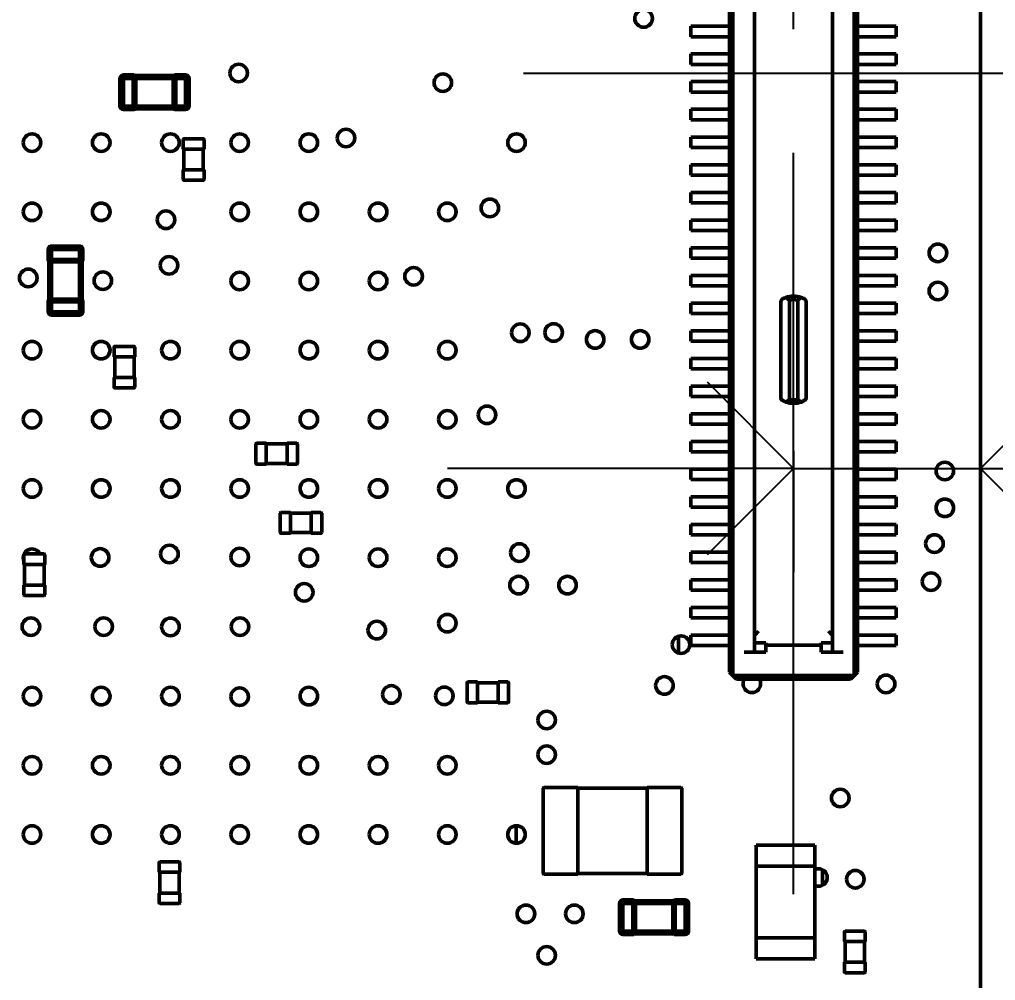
# Model space of a CAD drawing. Header units: millimetres. Extents: x 46 to 194, y 102 to 162.
# Drawn here: x 156.92 to 171.02, y 112.3 to 126.19 of the extents above; entities that cross this region are included whole.
import ezdxf

# ---------------------------------------------------------------- set-up
doc = ezdxf.new("R2010")
doc.units = ezdxf.units.MM
doc.header["$LTSCALE"] = 0.75
doc.linetypes.add('CENTER2', pattern=[28.575, 19.05, -3.175, 3.175, -3.175])
for name, color, linetype, lineweight in [('FD_Dimensions', 7, 'Continuous', 25), ('Smart Centers', 7, 'CENTER2', 25), ('Visible', 7, 'Continuous', 50)]:
    doc.layers.add(name, color=color, linetype=linetype, lineweight=lineweight)
doc.styles.get("Standard").update_dxf_attribs({"font": 'arial.ttf'})
doc.dimstyles.new('Dim-ISO-25', dxfattribs={"dimtxt": 2.5, "dimasz": 2.5, "dimexe": 1.5, "dimexo": 0, "dimgap": 1, "dimtad": 1, "dimzin": 4, "dimdsep": 46, "dimtxsty": 'Standard', "dimblk": 'OPEN90', "dimcen": 0, "dimazin": 1, "dimtp": 0.1, "dimtm": 0.1, "dimtfac": 0.72, "dimtmove": 0, "dimatfit": 3, "dimfxl": 1, "dimtzin": 4, "dimarcsym": 0})

# ---------------------------------------------------------------- blocks, each defined once
blk = doc.blocks.new('*U10')
at = {"layer": 'Smart Centers', "color": 0, "ltscale": 0.75, "transparency": 16777216}
blk.add_line((0, -11.87), (0, 11.87), dxfattribs=at)
blk = doc.blocks.new('*U11')
at = {"layer": 'Smart Centers', "color": 0, "ltscale": 0.75, "transparency": 16777216}
blk.add_line((-3.9, 0), (3.9, 0), dxfattribs=at)
blk = doc.blocks.new('_Open90')
at = {"color": 0, "linetype": 'ByBlock', "lineweight": -2}
for p, q in [((-0.5, 0.5), (0, 0)), ((0, 0), (-1, 0)), ((0, 0), (-0.5, -0.5))]:
    blk.add_line(p, q, dxfattribs=at)
blk = doc.blocks.new('*D23')
at = {"layer": 'Defpoints', "color": 0, "transparency": 16777216}
for p in [(168.621748, 110.698104), (168.799359, 107.900004), (192.4547, 107.900004)]:
    blk.add_point(p, dxfattribs=at)
at = {"layer": 'FD_Dimensions', "color": 0, "lineweight": -2, "transparency": 16777216}
for p, q in [((192.4547, 113.198104), (192.4547, 162.174857)), ((168.621748, 110.698104), (193.9547, 110.698104)), ((192.4547, 107.900004), (192.4547, 110.698104)), ((168.799359, 107.900004), (193.9547, 107.900004)), ((192.4547, 105.400004), (192.4547, 102.900004))]:
    blk.add_line(p, q, dxfattribs=at)
at = {"layer": 'FD_Dimensions', "color": 0, "lineweight": -2, "transparency": 16777216, "xscale": 2.5, "yscale": 2.5, "zscale": 2.5}
for p, rotation in [((192.4547, 110.698104), 270), ((192.4547, 107.900004), 90)]:
    blk.add_blockref('_Open90', p, dxfattribs=dict(at, rotation=rotation))
at = {"layer": 'FD_Dimensions', "color": 0, "transparency": 16777216, "insert": (190.177434, 155.034775), "char_height": 2.5, "attachment_point": 5, "rotation": 90}
blk.add_mtext('2.80mm', dxfattribs=at)
blk = doc.blocks.new('*D24')
at = {"layer": 'Defpoints', "color": 0, "transparency": 16777216}
for p in [(168.799312, 142.899932), (184.557686, 142.899932), (172.000052, 125.412794)]:
    blk.add_point(p, dxfattribs=at)
at = {"layer": 'FD_Dimensions', "color": 0, "lineweight": -2, "transparency": 16777216}
for p, q in [((184.557686, 142.899932), (184.557686, 162.217328)), ((168.799312, 142.899932), (186.057686, 142.899932)), ((184.557686, 127.912794), (184.557686, 140.399932)), ((172.000052, 125.412794), (186.057686, 125.412794))]:
    blk.add_line(p, q, dxfattribs=at)
at = {"layer": 'FD_Dimensions', "color": 0, "lineweight": -2, "transparency": 16777216, "xscale": 2.5, "yscale": 2.5, "zscale": 2.5}
for p, rotation in [((184.557686, 142.899932), 90), ((184.557686, 125.412794), 270)]:
    blk.add_blockref('_Open90', p, dxfattribs=dict(at, rotation=rotation))
at = {"layer": 'FD_Dimensions', "color": 0, "transparency": 16777216, "insert": (182.280419, 154.245617), "char_height": 2.5, "attachment_point": 5, "rotation": 90}
blk.add_mtext('17.49mm', dxfattribs=at)
blk = doc.blocks.new('*D27')
at = {"layer": 'Defpoints', "color": 0, "transparency": 16777216}
for p in [(168.100052, 119.950929), (170.799255, 119.950929), (170.799255, 119.698031)]:
    blk.add_point(p, dxfattribs=at)
at = {"layer": 'FD_Dimensions', "color": 0, "lineweight": -2, "transparency": 16777216}
for p, q in [((168.100052, 119.950929), (168.100052, 118.198031)), ((170.799255, 119.950929), (170.799255, 118.198031)), ((165.600052, 119.698031), (163.100052, 119.698031)), ((168.100052, 119.698031), (170.799255, 119.698031)), ((173.299255, 119.698031), (190.079419, 119.698031))]:
    blk.add_line(p, q, dxfattribs=at)
at = {"layer": 'FD_Dimensions', "color": 0, "lineweight": -2, "transparency": 16777216, "xscale": 2.5, "yscale": 2.5, "zscale": 2.5}
blk.add_blockref('_Open90', (168.100052, 119.698031), dxfattribs=at)
at = {"layer": 'FD_Dimensions', "color": 0, "lineweight": -2, "transparency": 16777216, "xscale": 2.5, "yscale": 2.5, "zscale": 2.5, "rotation": 180}
blk.add_blockref('_Open90', (170.799255, 119.698031), dxfattribs=at)
at = {"layer": 'FD_Dimensions', "color": 0, "transparency": 16777216, "insert": (182.939337, 121.975297), "char_height": 2.5, "attachment_point": 5}
blk.add_mtext('2.70mm', dxfattribs=at)

msp = doc.modelspace()

# ---------------------------------------------------------------- linework, layer by layer
at = {"layer": 'Visible', "extrusion": (0, 0, -1)}
for p, q in [((170.799, 109.9), (170.799, 140.9)), ((167.225, 116.703), (167.225, 134.123)), ((168.975, 116.703), (168.975, 134.123)), ((167.175, 134.073), (167.175, 116.753)), ((169.025, 134.073), (169.025, 116.753)), ((167.535, 117.043), (167.535, 133.783)), ((168.665, 117.043), (168.665, 133.783)), ((166.615, 126.088), (166.615, 125.938)), ((166.875, 126.088), (166.615, 126.088)), ((166.875, 126.088), (166.919, 126.088)), ((166.943, 126.088), (166.919, 126.088)), ((166.943, 126.088), (167.075, 126.088)), ((167.175, 126.088), (167.075, 126.088)), ((169.025, 126.088), (169.125, 126.088)), ((169.257, 126.088), (169.125, 126.088)), ((169.257, 126.088), (169.281, 126.088)), ((169.325, 126.088), (169.281, 126.088)), ((169.325, 126.088), (169.585, 126.088)), ((169.585, 126.088), (169.585, 125.938)), ((166.615, 125.938), (166.875, 125.938)), ((166.875, 125.938), (166.919, 125.938)), ((166.919, 125.938), (166.943, 125.938)), ((166.943, 125.938), (167.075, 125.938)), ((167.075, 125.938), (167.175, 125.938)), ((169.125, 125.938), (169.025, 125.938)), ((169.257, 125.938), (169.125, 125.938)), ((169.281, 125.938), (169.257, 125.938)), ((169.325, 125.938), (169.281, 125.938)), ((169.585, 125.938), (169.325, 125.938)), ((166.875, 125.688), (166.615, 125.688)), ((166.615, 125.688), (166.615, 125.538)), ((166.875, 125.688), (166.919, 125.688)), ((166.943, 125.688), (166.919, 125.688)), ((166.943, 125.688), (167.075, 125.688)), ((167.175, 125.688), (167.075, 125.688)), ((169.025, 125.688), (169.125, 125.688)), ((169.257, 125.688), (169.125, 125.688)), ((169.257, 125.688), (169.281, 125.688)), ((169.325, 125.688), (169.281, 125.688)), ((169.325, 125.688), (169.585, 125.688)), ((169.585, 125.688), (169.585, 125.538)), ((166.615, 125.538), (166.875, 125.538)), ((166.875, 125.538), (166.919, 125.538)), ((166.919, 125.538), (166.943, 125.538)), ((166.943, 125.538), (167.075, 125.538)), ((167.075, 125.538), (167.175, 125.538)), ((169.125, 125.538), (169.025, 125.538)), ((169.257, 125.538), (169.125, 125.538)), ((169.281, 125.538), (169.257, 125.538)), ((169.325, 125.538), (169.281, 125.538)), ((169.585, 125.538), (169.325, 125.538)), ((158.418, 125.335), (158.418, 125.385)), ((158.418, 125.385), (158.418, 125.335)), ((158.418, 125.385), (158.561, 125.385)), ((158.561, 125.385), (158.418, 125.385)), ((158.561, 125.335), (158.561, 125.385)), ((158.561, 125.385), (158.561, 125.335)), ((158.575, 125.335), (158.575, 125.383)), ((158.575, 125.383), (158.575, 125.335)), ((158.598, 125.335), (158.598, 125.375)), ((158.598, 125.375), (158.598, 125.335)), ((158.598, 125.375), (159.138, 125.375)), ((159.138, 125.375), (158.598, 125.375)), ((159.138, 125.335), (159.138, 125.375)), ((159.138, 125.375), (159.138, 125.335)), ((159.16, 125.335), (159.16, 125.383)), ((159.16, 125.383), (159.16, 125.335)), ((159.174, 125.335), (159.174, 125.385)), ((159.174, 125.385), (159.174, 125.335)), ((159.174, 125.385), (159.318, 125.385)), ((159.318, 125.385), (159.174, 125.385)), ((159.318, 125.335), (159.318, 125.385)), ((159.318, 125.385), (159.318, 125.335)), ((158.368, 125.335), (158.418, 125.335)), ((158.418, 125.335), (158.368, 125.335)), ((158.368, 124.935), (158.368, 125.335)), ((158.368, 125.335), (158.368, 124.935)), ((158.418, 125.335), (158.418, 124.935)), ((158.561, 125.335), (158.418, 125.335)), ((158.418, 124.935), (158.418, 125.335)), ((158.418, 125.335), (158.561, 125.335)), ((158.561, 125.335), (158.575, 125.335)), ((158.575, 125.335), (158.561, 125.335)), ((158.561, 125.335), (158.561, 124.935)), ((158.561, 124.935), (158.561, 125.335)), ((158.575, 125.335), (158.598, 125.335)), ((158.575, 125.335), (158.575, 124.935)), ((158.575, 124.935), (158.575, 125.335)), ((158.575, 125.335), (158.598, 125.335)), ((158.598, 125.335), (158.598, 124.935)), ((159.138, 125.335), (158.598, 125.335)), ((158.598, 124.935), (158.598, 125.335)), ((158.598, 125.335), (159.138, 125.335)), ((159.138, 125.335), (159.16, 125.335)), ((159.138, 125.335), (159.138, 124.935)), ((159.138, 124.935), (159.138, 125.335)), ((159.138, 125.335), (159.16, 125.335)), ((159.16, 125.335), (159.174, 125.335)), ((159.174, 125.335), (159.16, 125.335)), ((159.16, 125.335), (159.16, 124.935)), ((159.16, 124.935), (159.16, 125.335)), ((159.174, 125.335), (159.174, 124.935)), ((159.318, 125.335), (159.174, 125.335)), ((159.174, 124.935), (159.174, 125.335)), ((159.174, 125.335), (159.318, 125.335)), ((159.318, 125.335), (159.368, 125.335)), ((159.368, 125.335), (159.318, 125.335)), ((159.318, 125.335), (159.318, 124.935)), ((159.318, 124.935), (159.318, 125.335)), ((159.368, 125.335), (159.368, 124.935)), ((159.368, 124.935), (159.368, 125.335)), ((166.875, 125.288), (166.615, 125.288)), ((166.615, 125.288), (166.615, 125.138)), ((166.875, 125.288), (166.919, 125.288)), ((166.943, 125.288), (166.919, 125.288)), ((166.943, 125.288), (167.075, 125.288)), ((167.175, 125.288), (167.075, 125.288)), ((169.025, 125.288), (169.125, 125.288)), ((169.257, 125.288), (169.125, 125.288)), ((169.257, 125.288), (169.281, 125.288)), ((169.325, 125.288), (169.281, 125.288)), ((169.325, 125.288), (169.585, 125.288)), ((169.585, 125.288), (169.585, 125.138)), ((166.615, 125.138), (166.875, 125.138)), ((166.875, 125.138), (166.919, 125.138)), ((166.919, 125.138), (166.943, 125.138)), ((166.943, 125.138), (167.075, 125.138)), ((167.075, 125.138), (167.175, 125.138)), ((169.125, 125.138), (169.025, 125.138)), ((169.257, 125.138), (169.125, 125.138)), ((169.281, 125.138), (169.257, 125.138)), ((169.325, 125.138), (169.281, 125.138)), ((169.585, 125.138), (169.325, 125.138)), ((158.368, 124.935), (158.418, 124.935)), ((158.418, 124.935), (158.368, 124.935)), ((158.418, 124.885), (158.418, 124.935)), ((158.418, 124.935), (158.418, 124.885)), ((158.561, 124.935), (158.418, 124.935)), ((158.418, 124.935), (158.561, 124.935)), ((158.561, 124.885), (158.561, 124.935)), ((158.561, 124.935), (158.575, 124.935)), ((158.561, 124.935), (158.561, 124.885)), ((158.575, 124.935), (158.561, 124.935)), ((158.575, 124.887), (158.575, 124.935)), ((158.575, 124.935), (158.575, 124.887)), ((158.598, 124.935), (158.575, 124.935)), ((158.598, 124.935), (158.575, 124.935)), ((158.598, 124.895), (158.598, 124.935)), ((158.598, 124.935), (158.598, 124.895)), ((159.138, 124.935), (158.598, 124.935)), ((158.598, 124.935), (159.138, 124.935)), ((159.138, 124.895), (159.138, 124.935)), ((159.138, 124.935), (159.138, 124.895)), ((159.16, 124.935), (159.138, 124.935)), ((159.16, 124.935), (159.138, 124.935)), ((159.16, 124.887), (159.16, 124.935)), ((159.16, 124.935), (159.174, 124.935)), ((159.16, 124.935), (159.16, 124.887)), ((159.174, 124.935), (159.16, 124.935)), ((159.174, 124.885), (159.174, 124.935)), ((159.174, 124.935), (159.174, 124.885)), ((159.318, 124.935), (159.174, 124.935)), ((159.174, 124.935), (159.318, 124.935)), ((159.318, 124.885), (159.318, 124.935)), ((159.318, 124.935), (159.368, 124.935)), ((159.318, 124.935), (159.318, 124.885)), ((159.368, 124.935), (159.318, 124.935)), ((158.561, 124.885), (158.418, 124.885)), ((158.418, 124.885), (158.561, 124.885)), ((159.138, 124.895), (158.598, 124.895)), ((158.598, 124.895), (159.138, 124.895)), ((159.318, 124.885), (159.174, 124.885)), ((159.174, 124.885), (159.318, 124.885)), ((166.875, 124.888), (166.615, 124.888)), ((166.615, 124.888), (166.615, 124.738)), ((166.875, 124.888), (166.919, 124.888)), ((166.943, 124.888), (166.919, 124.888)), ((166.943, 124.888), (167.075, 124.888)), ((167.175, 124.888), (167.075, 124.888)), ((169.025, 124.888), (169.125, 124.888)), ((169.257, 124.888), (169.125, 124.888)), ((169.257, 124.888), (169.281, 124.888)), ((169.325, 124.888), (169.281, 124.888)), ((169.325, 124.888), (169.585, 124.888)), ((169.585, 124.888), (169.585, 124.738)), ((166.615, 124.738), (166.875, 124.738)), ((166.875, 124.738), (166.919, 124.738)), ((166.919, 124.738), (166.943, 124.738)), ((166.943, 124.738), (167.075, 124.738)), ((167.075, 124.738), (167.175, 124.738)), ((169.125, 124.738), (169.025, 124.738)), ((169.257, 124.738), (169.125, 124.738)), ((169.281, 124.738), (169.257, 124.738)), ((169.325, 124.738), (169.281, 124.738)), ((169.585, 124.738), (169.325, 124.738)), ((159.283, 124.453), (159.283, 124.313)), ((159.573, 124.463), (159.293, 124.463)), ((159.583, 124.313), (159.583, 124.453)), ((166.615, 124.488), (166.615, 124.338)), ((166.875, 124.488), (166.615, 124.488)), ((166.875, 124.488), (166.919, 124.488)), ((166.943, 124.488), (166.919, 124.488)), ((166.943, 124.488), (167.075, 124.488)), ((167.175, 124.488), (167.075, 124.488)), ((169.025, 124.488), (169.125, 124.488)), ((169.257, 124.488), (169.125, 124.488)), ((169.257, 124.488), (169.281, 124.488)), ((169.325, 124.488), (169.281, 124.488)), ((169.325, 124.488), (169.585, 124.488)), ((169.585, 124.488), (169.585, 124.338)), ((159.293, 124.313), (159.283, 124.313)), ((159.293, 124.313), (159.573, 124.313)), ((159.293, 124.013), (159.293, 124.313)), ((159.583, 124.313), (159.573, 124.313)), ((159.573, 124.013), (159.573, 124.313)), ((166.615, 124.338), (166.875, 124.338)), ((166.875, 124.338), (166.919, 124.338)), ((166.919, 124.338), (166.943, 124.338)), ((166.943, 124.338), (167.075, 124.338)), ((167.075, 124.338), (167.175, 124.338)), ((169.125, 124.338), (169.025, 124.338)), ((169.257, 124.338), (169.125, 124.338)), ((169.281, 124.338), (169.257, 124.338)), ((169.325, 124.338), (169.281, 124.338)), ((169.585, 124.338), (169.325, 124.338)), ((166.875, 124.088), (166.615, 124.088)), ((166.615, 124.088), (166.615, 123.938)), ((166.875, 124.088), (166.919, 124.088)), ((166.943, 124.088), (166.919, 124.088)), ((166.943, 124.088), (167.075, 124.088)), ((167.175, 124.088), (167.075, 124.088)), ((169.025, 124.088), (169.125, 124.088)), ((169.257, 124.088), (169.125, 124.088)), ((169.257, 124.088), (169.281, 124.088)), ((169.325, 124.088), (169.281, 124.088)), ((169.325, 124.088), (169.585, 124.088)), ((169.585, 124.088), (169.585, 123.938)), ((159.293, 124.013), (159.283, 124.013)), ((159.283, 123.873), (159.283, 124.013)), ((159.293, 124.013), (159.573, 124.013)), ((159.583, 124.013), (159.573, 124.013)), ((159.583, 124.013), (159.583, 123.873)), ((159.573, 123.863), (159.293, 123.863)), ((166.615, 123.938), (166.875, 123.938)), ((166.875, 123.938), (166.919, 123.938)), ((166.919, 123.938), (166.943, 123.938)), ((166.943, 123.938), (167.075, 123.938)), ((167.075, 123.938), (167.175, 123.938)), ((169.125, 123.938), (169.025, 123.938)), ((169.257, 123.938), (169.125, 123.938)), ((169.281, 123.938), (169.257, 123.938)), ((169.325, 123.938), (169.281, 123.938)), ((169.585, 123.938), (169.325, 123.938)), ((166.875, 123.688), (166.615, 123.688)), ((166.615, 123.688), (166.615, 123.538)), ((166.875, 123.688), (166.919, 123.688)), ((166.943, 123.688), (166.919, 123.688)), ((166.943, 123.688), (167.075, 123.688)), ((167.175, 123.688), (167.075, 123.688)), ((169.025, 123.688), (169.125, 123.688)), ((169.257, 123.688), (169.125, 123.688)), ((169.257, 123.688), (169.281, 123.688)), ((169.325, 123.688), (169.281, 123.688)), ((169.325, 123.688), (169.585, 123.688)), ((169.585, 123.688), (169.585, 123.538)), ((166.615, 123.538), (166.875, 123.538)), ((166.875, 123.538), (166.919, 123.538)), ((166.919, 123.538), (166.943, 123.538)), ((166.943, 123.538), (167.075, 123.538)), ((167.075, 123.538), (167.175, 123.538)), ((169.125, 123.538), (169.025, 123.538)), ((169.257, 123.538), (169.125, 123.538)), ((169.281, 123.538), (169.257, 123.538)), ((169.325, 123.538), (169.281, 123.538)), ((169.585, 123.538), (169.325, 123.538)), ((166.875, 123.288), (166.615, 123.288)), ((166.615, 123.288), (166.615, 123.138)), ((166.875, 123.288), (166.919, 123.288)), ((166.943, 123.288), (166.919, 123.288)), ((166.943, 123.288), (167.075, 123.288)), ((167.175, 123.288), (167.075, 123.288)), ((169.025, 123.288), (169.125, 123.288)), ((169.257, 123.288), (169.125, 123.288)), ((169.257, 123.288), (169.281, 123.288)), ((169.325, 123.288), (169.281, 123.288)), ((169.325, 123.288), (169.585, 123.288)), ((169.585, 123.288), (169.585, 123.138)), ((166.615, 123.138), (166.875, 123.138)), ((166.875, 123.138), (166.919, 123.138)), ((166.919, 123.138), (166.943, 123.138)), ((166.943, 123.138), (167.075, 123.138)), ((167.075, 123.138), (167.175, 123.138)), ((169.125, 123.138), (169.025, 123.138)), ((169.257, 123.138), (169.125, 123.138)), ((169.281, 123.138), (169.257, 123.138)), ((169.325, 123.138), (169.281, 123.138)), ((169.585, 123.138), (169.325, 123.138)), ((157.332, 122.862), (157.382, 122.862)), ((157.382, 122.862), (157.332, 122.862)), ((157.332, 122.719), (157.332, 122.862)), ((157.332, 122.862), (157.332, 122.719)), ((157.382, 122.912), (157.382, 122.862)), ((157.382, 122.862), (157.382, 122.912)), ((157.382, 122.912), (157.782, 122.912)), ((157.782, 122.912), (157.382, 122.912)), ((157.382, 122.719), (157.382, 122.862)), ((157.382, 122.862), (157.382, 122.719)), ((157.782, 122.862), (157.382, 122.862)), ((157.382, 122.862), (157.782, 122.862)), ((157.782, 122.912), (157.782, 122.862)), ((157.782, 122.862), (157.782, 122.912)), ((157.782, 122.862), (157.832, 122.862)), ((157.832, 122.862), (157.782, 122.862)), ((157.782, 122.719), (157.782, 122.862)), ((157.782, 122.862), (157.782, 122.719)), ((157.832, 122.862), (157.832, 122.719)), ((157.832, 122.719), (157.832, 122.862)), ((166.615, 122.888), (166.615, 122.738)), ((166.875, 122.888), (166.615, 122.888)), ((166.875, 122.888), (166.919, 122.888)), ((166.943, 122.888), (166.919, 122.888)), ((166.943, 122.888), (167.075, 122.888)), ((167.175, 122.888), (167.075, 122.888)), ((169.025, 122.888), (169.125, 122.888)), ((169.257, 122.888), (169.125, 122.888)), ((169.257, 122.888), (169.281, 122.888)), ((169.325, 122.888), (169.281, 122.888)), ((169.325, 122.888), (169.585, 122.888)), ((169.585, 122.888), (169.585, 122.738)), ((157.332, 122.719), (157.382, 122.719)), ((157.382, 122.719), (157.332, 122.719)), ((157.334, 122.705), (157.382, 122.705)), ((157.382, 122.705), (157.334, 122.705)), ((157.342, 122.682), (157.382, 122.682)), ((157.382, 122.682), (157.342, 122.682)), ((157.342, 122.142), (157.342, 122.682)), ((157.342, 122.682), (157.342, 122.142)), ((157.382, 122.719), (157.382, 122.705)), ((157.382, 122.705), (157.382, 122.719)), ((157.782, 122.719), (157.382, 122.719)), ((157.382, 122.719), (157.782, 122.719)), ((157.382, 122.682), (157.382, 122.705)), ((157.782, 122.705), (157.382, 122.705)), ((157.382, 122.705), (157.782, 122.705)), ((157.382, 122.682), (157.382, 122.705)), ((157.382, 122.142), (157.382, 122.682)), ((157.382, 122.682), (157.382, 122.142)), ((157.782, 122.682), (157.382, 122.682)), ((157.382, 122.682), (157.782, 122.682)), ((157.782, 122.719), (157.782, 122.705)), ((157.782, 122.705), (157.782, 122.719)), ((157.782, 122.719), (157.832, 122.719)), ((157.832, 122.719), (157.782, 122.719)), ((157.782, 122.705), (157.83, 122.705)), ((157.83, 122.705), (157.782, 122.705)), ((157.782, 122.705), (157.782, 122.682)), ((157.782, 122.705), (157.782, 122.682)), ((157.782, 122.682), (157.822, 122.682)), ((157.822, 122.682), (157.782, 122.682)), ((157.782, 122.142), (157.782, 122.682)), ((157.782, 122.682), (157.782, 122.142)), ((157.822, 122.682), (157.822, 122.142)), ((157.822, 122.142), (157.822, 122.682)), ((166.615, 122.738), (166.875, 122.738)), ((166.875, 122.738), (166.919, 122.738)), ((166.919, 122.738), (166.943, 122.738)), ((166.943, 122.738), (167.075, 122.738)), ((167.075, 122.738), (167.175, 122.738)), ((169.125, 122.738), (169.025, 122.738)), ((169.257, 122.738), (169.125, 122.738)), ((169.281, 122.738), (169.257, 122.738)), ((169.325, 122.738), (169.281, 122.738)), ((169.585, 122.738), (169.325, 122.738)), ((166.615, 122.488), (166.615, 122.338)), ((166.875, 122.488), (166.615, 122.488)), ((166.875, 122.488), (166.919, 122.488)), ((166.943, 122.488), (166.919, 122.488)), ((166.943, 122.488), (167.075, 122.488)), ((167.175, 122.488), (167.075, 122.488)), ((169.025, 122.488), (169.125, 122.488)), ((169.257, 122.488), (169.125, 122.488)), ((169.257, 122.488), (169.281, 122.488)), ((169.325, 122.488), (169.281, 122.488)), ((169.325, 122.488), (169.585, 122.488)), ((169.585, 122.488), (169.585, 122.338)), ((166.615, 122.338), (166.875, 122.338)), ((166.875, 122.338), (166.919, 122.338)), ((166.919, 122.338), (166.943, 122.338)), ((166.943, 122.338), (167.075, 122.338)), ((167.075, 122.338), (167.175, 122.338)), ((169.125, 122.338), (169.025, 122.338)), ((169.257, 122.338), (169.125, 122.338)), ((169.281, 122.338), (169.257, 122.338)), ((169.325, 122.338), (169.281, 122.338)), ((169.585, 122.338), (169.325, 122.338)), ((157.334, 122.119), (157.382, 122.119)), ((157.382, 122.119), (157.334, 122.119)), ((157.342, 122.142), (157.382, 122.142)), ((157.382, 122.142), (157.342, 122.142)), ((157.382, 122.119), (157.382, 122.142)), ((157.782, 122.142), (157.382, 122.142)), ((157.382, 122.142), (157.782, 122.142)), ((157.382, 122.119), (157.382, 122.142)), ((157.382, 122.119), (157.382, 122.106)), ((157.382, 122.106), (157.382, 122.119)), ((157.782, 122.119), (157.382, 122.119)), ((157.382, 122.119), (157.782, 122.119)), ((157.782, 122.142), (157.822, 122.142)), ((157.822, 122.142), (157.782, 122.142)), ((157.782, 122.142), (157.782, 122.119)), ((157.782, 122.142), (157.782, 122.119)), ((157.782, 122.119), (157.782, 122.106)), ((157.782, 122.106), (157.782, 122.119)), ((157.782, 122.119), (157.83, 122.119)), ((157.83, 122.119), (157.782, 122.119)), ((168.04, 122.131), (168.04, 120.695)), ((168.16, 122.131), (168.16, 120.695)), ((157.332, 122.106), (157.382, 122.106)), ((157.382, 122.106), (157.332, 122.106)), ((157.332, 121.962), (157.332, 122.106)), ((157.332, 122.106), (157.332, 121.962)), ((157.382, 121.962), (157.382, 122.106)), ((157.382, 122.106), (157.382, 121.962)), ((157.782, 122.106), (157.382, 122.106)), ((157.382, 122.106), (157.782, 122.106)), ((157.782, 122.106), (157.832, 122.106)), ((157.832, 122.106), (157.782, 122.106)), ((157.782, 121.962), (157.782, 122.106)), ((157.782, 122.106), (157.782, 121.962)), ((157.832, 122.106), (157.832, 121.962)), ((157.832, 121.962), (157.832, 122.106)), ((166.875, 122.088), (166.615, 122.088)), ((166.615, 122.088), (166.615, 121.938)), ((166.875, 122.088), (166.919, 122.088)), ((166.943, 122.088), (166.919, 122.088)), ((166.943, 122.088), (167.075, 122.088)), ((167.175, 122.088), (167.075, 122.088)), ((167.915, 120.724), (167.915, 122.102)), ((168.285, 120.724), (168.285, 122.102)), ((169.025, 122.088), (169.125, 122.088)), ((169.257, 122.088), (169.125, 122.088)), ((169.257, 122.088), (169.281, 122.088)), ((169.325, 122.088), (169.281, 122.088)), ((169.325, 122.088), (169.585, 122.088)), ((169.585, 122.088), (169.585, 121.938)), ((157.332, 121.962), (157.382, 121.962)), ((157.382, 121.962), (157.332, 121.962)), ((157.382, 121.962), (157.382, 121.912)), ((157.382, 121.912), (157.382, 121.962)), ((157.782, 121.962), (157.382, 121.962)), ((157.382, 121.962), (157.782, 121.962)), ((157.782, 121.912), (157.382, 121.912)), ((157.382, 121.912), (157.782, 121.912)), ((157.782, 121.962), (157.782, 121.912)), ((157.782, 121.912), (157.782, 121.962)), ((157.782, 121.962), (157.832, 121.962)), ((157.832, 121.962), (157.782, 121.962)), ((166.615, 121.938), (166.875, 121.938)), ((166.875, 121.938), (166.919, 121.938)), ((166.919, 121.938), (166.943, 121.938)), ((166.943, 121.938), (167.075, 121.938)), ((167.075, 121.938), (167.175, 121.938)), ((169.125, 121.938), (169.025, 121.938)), ((169.257, 121.938), (169.125, 121.938)), ((169.281, 121.938), (169.257, 121.938)), ((169.325, 121.938), (169.281, 121.938)), ((169.585, 121.938), (169.325, 121.938)), ((166.615, 121.688), (166.615, 121.538)), ((166.875, 121.688), (166.615, 121.688)), ((166.875, 121.688), (166.919, 121.688)), ((166.943, 121.688), (166.919, 121.688)), ((166.943, 121.688), (167.075, 121.688)), ((167.175, 121.688), (167.075, 121.688)), ((169.025, 121.688), (169.125, 121.688)), ((169.257, 121.688), (169.125, 121.688)), ((169.257, 121.688), (169.281, 121.688)), ((169.325, 121.688), (169.281, 121.688)), ((169.325, 121.688), (169.585, 121.688)), ((169.585, 121.688), (169.585, 121.538)), ((158.283, 121.452), (158.283, 121.312)), ((158.573, 121.462), (158.293, 121.462)), ((158.583, 121.312), (158.583, 121.452)), ((166.615, 121.538), (166.875, 121.538)), ((166.875, 121.538), (166.919, 121.538)), ((166.919, 121.538), (166.943, 121.538)), ((166.943, 121.538), (167.075, 121.538)), ((167.075, 121.538), (167.175, 121.538)), ((169.125, 121.538), (169.025, 121.538)), ((169.257, 121.538), (169.125, 121.538)), ((169.281, 121.538), (169.257, 121.538)), ((169.325, 121.538), (169.281, 121.538)), ((169.585, 121.538), (169.325, 121.538)), ((158.293, 121.312), (158.283, 121.312)), ((158.293, 121.312), (158.573, 121.312)), ((158.293, 121.012), (158.293, 121.312)), ((158.583, 121.312), (158.573, 121.312)), ((158.573, 121.012), (158.573, 121.312)), ((166.615, 121.288), (166.615, 121.138)), ((166.875, 121.288), (166.615, 121.288)), ((166.875, 121.288), (166.919, 121.288)), ((166.943, 121.288), (166.919, 121.288)), ((166.943, 121.288), (167.075, 121.288)), ((167.175, 121.288), (167.075, 121.288)), ((169.025, 121.288), (169.125, 121.288)), ((169.257, 121.288), (169.125, 121.288)), ((169.257, 121.288), (169.281, 121.288)), ((169.325, 121.288), (169.281, 121.288)), ((169.325, 121.288), (169.585, 121.288)), ((169.585, 121.288), (169.585, 121.138)), ((166.615, 121.138), (166.875, 121.138)), ((166.875, 121.138), (166.919, 121.138)), ((166.919, 121.138), (166.943, 121.138)), ((166.943, 121.138), (167.075, 121.138)), ((167.075, 121.138), (167.175, 121.138)), ((169.125, 121.138), (169.025, 121.138)), ((169.257, 121.138), (169.125, 121.138)), ((169.281, 121.138), (169.257, 121.138)), ((169.325, 121.138), (169.281, 121.138)), ((169.585, 121.138), (169.325, 121.138)), ((158.293, 121.012), (158.283, 121.012)), ((158.283, 120.872), (158.283, 121.012)), ((158.293, 121.012), (158.573, 121.012)), ((158.583, 121.012), (158.573, 121.012)), ((158.583, 121.012), (158.583, 120.872)), ((158.573, 120.862), (158.293, 120.862)), ((166.615, 120.888), (166.615, 120.738)), ((166.875, 120.888), (166.615, 120.888)), ((166.875, 120.888), (166.919, 120.888)), ((166.943, 120.888), (166.919, 120.888)), ((166.943, 120.888), (167.075, 120.888)), ((167.175, 120.888), (167.075, 120.888)), ((169.025, 120.888), (169.125, 120.888)), ((169.257, 120.888), (169.125, 120.888)), ((169.257, 120.888), (169.281, 120.888)), ((169.325, 120.888), (169.281, 120.888)), ((169.325, 120.888), (169.585, 120.888)), ((169.585, 120.888), (169.585, 120.738)), ((166.615, 120.738), (166.875, 120.738)), ((166.875, 120.738), (166.919, 120.738)), ((166.919, 120.738), (166.943, 120.738)), ((166.943, 120.738), (167.075, 120.738)), ((167.075, 120.738), (167.175, 120.738)), ((169.125, 120.738), (169.025, 120.738)), ((169.257, 120.738), (169.125, 120.738)), ((169.281, 120.738), (169.257, 120.738)), ((169.325, 120.738), (169.281, 120.738)), ((169.585, 120.738), (169.325, 120.738)), ((166.615, 120.488), (166.615, 120.338)), ((166.875, 120.488), (166.615, 120.488)), ((166.875, 120.488), (166.919, 120.488)), ((166.943, 120.488), (166.919, 120.488)), ((166.943, 120.488), (167.075, 120.488)), ((167.175, 120.488), (167.075, 120.488)), ((169.025, 120.488), (169.125, 120.488)), ((169.257, 120.488), (169.125, 120.488)), ((169.257, 120.488), (169.281, 120.488)), ((169.325, 120.488), (169.281, 120.488)), ((169.325, 120.488), (169.585, 120.488)), ((169.585, 120.488), (169.585, 120.338)), ((166.615, 120.338), (166.875, 120.338)), ((166.875, 120.338), (166.919, 120.338)), ((166.919, 120.338), (166.943, 120.338)), ((166.943, 120.338), (167.075, 120.338)), ((167.075, 120.338), (167.175, 120.338)), ((169.125, 120.338), (169.025, 120.338)), ((169.257, 120.338), (169.125, 120.338)), ((169.281, 120.338), (169.257, 120.338)), ((169.325, 120.338), (169.281, 120.338)), ((169.585, 120.338), (169.325, 120.338)), ((160.333, 119.771), (160.333, 120.051)), ((160.343, 120.061), (160.483, 120.061)), ((160.483, 120.051), (160.483, 120.061)), ((160.483, 120.051), (160.783, 120.051)), ((160.483, 120.051), (160.483, 119.771)), ((160.783, 120.051), (160.783, 120.061)), ((160.923, 120.061), (160.783, 120.061)), ((160.783, 120.051), (160.783, 119.771)), ((160.933, 119.771), (160.933, 120.051)), ((166.615, 120.088), (166.615, 119.938)), ((166.875, 120.088), (166.615, 120.088)), ((166.875, 120.088), (166.919, 120.088)), ((166.943, 120.088), (166.919, 120.088)), ((166.943, 120.088), (167.075, 120.088)), ((167.175, 120.088), (167.075, 120.088)), ((169.025, 120.088), (169.125, 120.088)), ((169.257, 120.088), (169.125, 120.088)), ((169.257, 120.088), (169.281, 120.088)), ((169.325, 120.088), (169.281, 120.088)), ((169.325, 120.088), (169.585, 120.088)), ((169.585, 120.088), (169.585, 119.938)), ((166.615, 119.938), (166.875, 119.938)), ((166.875, 119.938), (166.919, 119.938)), ((166.919, 119.938), (166.943, 119.938)), ((166.943, 119.938), (167.075, 119.938)), ((167.075, 119.938), (167.175, 119.938)), ((169.125, 119.938), (169.025, 119.938)), ((169.257, 119.938), (169.125, 119.938)), ((169.281, 119.938), (169.257, 119.938)), ((169.325, 119.938), (169.281, 119.938)), ((169.585, 119.938), (169.325, 119.938)), ((160.483, 119.761), (160.343, 119.761)), ((160.483, 119.761), (160.483, 119.771)), ((160.483, 119.771), (160.783, 119.771)), ((160.783, 119.761), (160.783, 119.771)), ((160.783, 119.761), (160.923, 119.761)), ((166.615, 119.688), (166.615, 119.538)), ((166.875, 119.688), (166.615, 119.688)), ((166.875, 119.688), (166.919, 119.688)), ((166.943, 119.688), (166.919, 119.688)), ((166.943, 119.688), (167.075, 119.688)), ((167.175, 119.688), (167.075, 119.688)), ((169.025, 119.688), (169.125, 119.688)), ((169.257, 119.688), (169.125, 119.688)), ((169.257, 119.688), (169.281, 119.688)), ((169.325, 119.688), (169.281, 119.688)), ((169.325, 119.688), (169.585, 119.688)), ((169.585, 119.688), (169.585, 119.538)), ((166.615, 119.538), (166.875, 119.538)), ((166.875, 119.538), (166.919, 119.538)), ((166.919, 119.538), (166.943, 119.538)), ((166.943, 119.538), (167.075, 119.538)), ((167.075, 119.538), (167.175, 119.538)), ((169.125, 119.538), (169.025, 119.538)), ((169.257, 119.538), (169.125, 119.538)), ((169.281, 119.538), (169.257, 119.538)), ((169.325, 119.538), (169.281, 119.538)), ((169.585, 119.538), (169.325, 119.538)), ((166.615, 119.288), (166.615, 119.138)), ((166.875, 119.288), (166.615, 119.288)), ((166.875, 119.288), (166.919, 119.288)), ((166.943, 119.288), (166.919, 119.288)), ((166.943, 119.288), (167.075, 119.288)), ((167.175, 119.288), (167.075, 119.288)), ((169.025, 119.288), (169.125, 119.288)), ((169.257, 119.288), (169.125, 119.288)), ((169.257, 119.288), (169.281, 119.288)), ((169.325, 119.288), (169.281, 119.288)), ((169.325, 119.288), (169.585, 119.288)), ((169.585, 119.288), (169.585, 119.138)), ((160.683, 119.051), (160.683, 118.771)), ((160.833, 119.061), (160.693, 119.061)), ((160.833, 119.061), (160.833, 119.051)), ((160.833, 118.771), (160.833, 119.051)), ((161.133, 119.051), (160.833, 119.051)), ((161.133, 119.061), (161.133, 119.051)), ((161.133, 119.061), (161.273, 119.061)), ((161.133, 118.771), (161.133, 119.051)), ((161.283, 119.051), (161.283, 118.771)), ((166.615, 119.138), (166.875, 119.138)), ((166.875, 119.138), (166.919, 119.138)), ((166.919, 119.138), (166.943, 119.138)), ((166.943, 119.138), (167.075, 119.138)), ((167.075, 119.138), (167.175, 119.138)), ((169.125, 119.138), (169.025, 119.138)), ((169.257, 119.138), (169.125, 119.138)), ((169.281, 119.138), (169.257, 119.138)), ((169.325, 119.138), (169.281, 119.138)), ((169.585, 119.138), (169.325, 119.138)), ((166.875, 118.888), (166.615, 118.888)), ((166.615, 118.888), (166.615, 118.738)), ((166.875, 118.888), (166.919, 118.888)), ((166.943, 118.888), (166.919, 118.888)), ((166.943, 118.888), (167.075, 118.888)), ((167.175, 118.888), (167.075, 118.888)), ((169.025, 118.888), (169.125, 118.888)), ((169.257, 118.888), (169.125, 118.888)), ((169.257, 118.888), (169.281, 118.888)), ((169.325, 118.888), (169.281, 118.888)), ((169.325, 118.888), (169.585, 118.888)), ((169.585, 118.888), (169.585, 118.738)), ((160.693, 118.761), (160.833, 118.761)), ((160.833, 118.771), (160.833, 118.761)), ((161.133, 118.771), (160.833, 118.771)), ((161.133, 118.771), (161.133, 118.761)), ((161.273, 118.761), (161.133, 118.761)), ((166.615, 118.738), (166.875, 118.738)), ((166.875, 118.738), (166.919, 118.738)), ((166.919, 118.738), (166.943, 118.738)), ((166.943, 118.738), (167.075, 118.738)), ((167.075, 118.738), (167.175, 118.738)), ((169.125, 118.738), (169.025, 118.738)), ((169.257, 118.738), (169.125, 118.738)), ((169.281, 118.738), (169.257, 118.738)), ((169.325, 118.738), (169.281, 118.738)), ((169.585, 118.738), (169.325, 118.738)), ((156.982, 118.451), (156.982, 118.311)), ((157.272, 118.461), (156.992, 118.461)), ((157.282, 118.311), (157.282, 118.451)), ((166.615, 118.488), (166.615, 118.338)), ((166.875, 118.488), (166.615, 118.488)), ((166.875, 118.488), (166.919, 118.488)), ((166.943, 118.488), (166.919, 118.488)), ((166.943, 118.488), (167.075, 118.488)), ((167.175, 118.488), (167.075, 118.488)), ((169.025, 118.488), (169.125, 118.488)), ((169.257, 118.488), (169.125, 118.488)), ((169.257, 118.488), (169.281, 118.488)), ((169.325, 118.488), (169.281, 118.488)), ((169.325, 118.488), (169.585, 118.488)), ((169.585, 118.488), (169.585, 118.338)), ((156.992, 118.311), (156.982, 118.311)), ((156.992, 118.311), (157.272, 118.311)), ((156.992, 118.011), (156.992, 118.311)), ((157.282, 118.311), (157.272, 118.311)), ((157.272, 118.011), (157.272, 118.311)), ((166.615, 118.338), (166.875, 118.338)), ((166.875, 118.338), (166.919, 118.338)), ((166.919, 118.338), (166.943, 118.338)), ((166.943, 118.338), (167.075, 118.338)), ((167.075, 118.338), (167.175, 118.338)), ((169.125, 118.338), (169.025, 118.338)), ((169.257, 118.338), (169.125, 118.338)), ((169.281, 118.338), (169.257, 118.338)), ((169.325, 118.338), (169.281, 118.338)), ((169.585, 118.338), (169.325, 118.338)), ((166.875, 118.088), (166.615, 118.088)), ((166.615, 118.088), (166.615, 117.938)), ((166.875, 118.088), (166.919, 118.088)), ((166.943, 118.088), (166.919, 118.088)), ((166.943, 118.088), (167.075, 118.088)), ((167.175, 118.088), (167.075, 118.088)), ((169.025, 118.088), (169.125, 118.088)), ((169.257, 118.088), (169.125, 118.088)), ((169.257, 118.088), (169.281, 118.088)), ((169.325, 118.088), (169.281, 118.088)), ((169.325, 118.088), (169.585, 118.088)), ((169.585, 118.088), (169.585, 117.938)), ((156.992, 118.011), (156.982, 118.011)), ((156.982, 117.871), (156.982, 118.011)), ((156.992, 118.011), (157.272, 118.011)), ((157.282, 118.011), (157.272, 118.011)), ((157.282, 118.011), (157.282, 117.871)), ((166.615, 117.938), (166.875, 117.938)), ((166.875, 117.938), (166.919, 117.938)), ((166.919, 117.938), (166.943, 117.938)), ((166.943, 117.938), (167.075, 117.938)), ((167.075, 117.938), (167.175, 117.938)), ((169.125, 117.938), (169.025, 117.938)), ((169.257, 117.938), (169.125, 117.938)), ((169.281, 117.938), (169.257, 117.938)), ((169.325, 117.938), (169.281, 117.938)), ((169.585, 117.938), (169.325, 117.938)), ((157.272, 117.861), (156.992, 117.861)), ((166.875, 117.688), (166.615, 117.688)), ((166.615, 117.688), (166.615, 117.538)), ((166.875, 117.688), (166.919, 117.688)), ((166.943, 117.688), (166.919, 117.688)), ((166.943, 117.688), (167.075, 117.688)), ((167.175, 117.688), (167.075, 117.688)), ((169.025, 117.688), (169.125, 117.688)), ((169.257, 117.688), (169.125, 117.688)), ((169.257, 117.688), (169.281, 117.688)), ((169.325, 117.688), (169.281, 117.688)), ((169.325, 117.688), (169.585, 117.688)), ((169.585, 117.688), (169.585, 117.538)), ((166.615, 117.538), (166.875, 117.538)), ((166.875, 117.538), (166.919, 117.538)), ((166.919, 117.538), (166.943, 117.538)), ((166.943, 117.538), (167.075, 117.538)), ((167.075, 117.538), (167.175, 117.538)), ((169.125, 117.538), (169.025, 117.538)), ((169.257, 117.538), (169.125, 117.538)), ((169.281, 117.538), (169.257, 117.538)), ((169.325, 117.538), (169.281, 117.538)), ((169.585, 117.538), (169.325, 117.538)), ((167.595, 117.343), (167.536, 117.284)), ((168.605, 117.343), (168.664, 117.284)), ((166.44, 117.029), (166.44, 117.272)), ((166.875, 117.288), (166.615, 117.288)), ((166.615, 117.288), (166.615, 117.138)), ((166.875, 117.288), (166.919, 117.288)), ((166.943, 117.288), (166.919, 117.288)), ((166.943, 117.288), (167.075, 117.288)), ((167.175, 117.288), (167.075, 117.288)), ((167.535, 117.178), (167.7, 117.178)), ((167.7, 117.178), (167.7, 117.143)), ((168.5, 117.178), (168.665, 117.178)), ((168.5, 117.143), (168.5, 117.178)), ((169.025, 117.288), (169.125, 117.288)), ((169.257, 117.288), (169.125, 117.288)), ((169.257, 117.288), (169.281, 117.288)), ((169.325, 117.288), (169.281, 117.288)), ((169.325, 117.288), (169.585, 117.288)), ((169.585, 117.288), (169.585, 117.138)), ((166.615, 117.138), (166.875, 117.138)), ((166.875, 117.138), (166.919, 117.138)), ((166.919, 117.138), (166.943, 117.138)), ((166.943, 117.138), (167.075, 117.138)), ((167.075, 117.138), (167.175, 117.138)), ((167.7, 117.043), (167.385, 117.043)), ((167.7, 117.043), (167.7, 117.143)), ((168.5, 117.143), (167.7, 117.143)), ((168.5, 117.143), (168.5, 117.043)), ((168.815, 117.043), (168.5, 117.043)), ((169.125, 117.138), (169.025, 117.138)), ((169.257, 117.138), (169.125, 117.138)), ((169.281, 117.138), (169.257, 117.138)), ((169.325, 117.138), (169.281, 117.138)), ((169.585, 117.138), (169.325, 117.138)), ((167.225, 116.703), (167.175, 116.753)), ((169.025, 116.753), (168.975, 116.703)), ((163.534, 116.611), (163.394, 116.611)), ((163.534, 116.611), (163.534, 116.601)), ((163.834, 116.611), (163.834, 116.601)), ((163.834, 116.611), (163.974, 116.611)), ((168.975, 116.703), (167.225, 116.703)), ((167.275, 116.653), (167.225, 116.703)), ((167.275, 116.653), (168.925, 116.653)), ((168.925, 116.653), (168.975, 116.703)), ((163.384, 116.601), (163.384, 116.321)), ((163.534, 116.321), (163.534, 116.601)), ((163.834, 116.601), (163.534, 116.601)), ((163.834, 116.321), (163.834, 116.601)), ((163.984, 116.601), (163.984, 116.321)), ((163.394, 116.311), (163.534, 116.311)), ((163.534, 116.321), (163.534, 116.311)), ((163.834, 116.321), (163.534, 116.321)), ((163.834, 116.321), (163.834, 116.311)), ((163.974, 116.311), (163.834, 116.311)), ((164.484, 113.845), (164.484, 115.075)), ((164.494, 115.085), (164.984, 115.085)), ((164.984, 115.075), (164.984, 115.085)), ((164.984, 115.075), (165.984, 115.075)), ((164.984, 113.845), (164.984, 115.075)), ((165.984, 115.075), (165.984, 115.085)), ((166.474, 115.085), (165.984, 115.085)), ((165.984, 113.845), (165.984, 115.075)), ((166.484, 113.845), (166.484, 115.075)), ((164.095, 114.28), (164.095, 114.534)), ((167.558, 114.251), (167.558, 114.243)), ((168.408, 114.251), (167.558, 114.251)), ((167.558, 113.951), (167.558, 114.243)), ((168.408, 114.251), (168.408, 114.243)), ((168.408, 113.951), (168.408, 114.243)), ((158.933, 114), (158.933, 113.86)), ((159.223, 114.01), (158.943, 114.01)), ((159.233, 113.86), (159.233, 114)), ((167.558, 113.951), (167.558, 112.911)), ((168.408, 113.951), (167.558, 113.951)), ((168.408, 112.911), (168.408, 113.951)), ((158.943, 113.86), (158.933, 113.86)), ((158.943, 113.86), (159.223, 113.86)), ((158.943, 113.56), (158.943, 113.86)), ((159.233, 113.86), (159.223, 113.86)), ((159.223, 113.56), (159.223, 113.86)), ((164.984, 113.835), (164.494, 113.835)), ((164.984, 113.835), (164.984, 113.845)), ((164.984, 113.845), (165.984, 113.845)), ((165.984, 113.835), (165.984, 113.845)), ((165.984, 113.835), (166.474, 113.835)), ((168.518, 113.898), (168.518, 113.672)), ((158.943, 113.56), (158.933, 113.56)), ((158.933, 113.42), (158.933, 113.56)), ((158.943, 113.56), (159.223, 113.56)), ((159.233, 113.56), (159.223, 113.56)), ((159.233, 113.56), (159.233, 113.42)), ((159.223, 113.41), (158.943, 113.41)), ((165.585, 113.41), (165.635, 113.41)), ((165.635, 113.41), (165.585, 113.41)), ((165.585, 113.01), (165.585, 113.41)), ((165.585, 113.41), (165.585, 113.01)), ((165.635, 113.41), (165.635, 113.46)), ((165.635, 113.46), (165.635, 113.41)), ((165.635, 113.46), (165.778, 113.46)), ((165.778, 113.46), (165.635, 113.46)), ((165.635, 113.41), (165.635, 113.01)), ((165.778, 113.41), (165.635, 113.41)), ((165.635, 113.01), (165.635, 113.41)), ((165.635, 113.41), (165.778, 113.41)), ((165.778, 113.41), (165.778, 113.46)), ((165.778, 113.46), (165.778, 113.41)), ((165.778, 113.41), (165.792, 113.41)), ((165.792, 113.41), (165.778, 113.41)), ((165.778, 113.41), (165.778, 113.01)), ((165.778, 113.01), (165.778, 113.41)), ((165.792, 113.41), (165.792, 113.458)), ((165.792, 113.458), (165.792, 113.41)), ((165.792, 113.41), (165.815, 113.41)), ((165.792, 113.41), (165.792, 113.01)), ((165.792, 113.01), (165.792, 113.41)), ((165.792, 113.41), (165.815, 113.41)), ((165.815, 113.41), (165.815, 113.45)), ((165.815, 113.45), (165.815, 113.41)), ((165.815, 113.45), (166.355, 113.45)), ((166.355, 113.45), (165.815, 113.45)), ((165.815, 113.41), (165.815, 113.01)), ((166.355, 113.41), (165.815, 113.41)), ((165.815, 113.01), (165.815, 113.41)), ((165.815, 113.41), (166.355, 113.41)), ((166.355, 113.41), (166.355, 113.45)), ((166.355, 113.45), (166.355, 113.41)), ((166.355, 113.41), (166.377, 113.41)), ((166.355, 113.41), (166.355, 113.01)), ((166.355, 113.01), (166.355, 113.41)), ((166.355, 113.41), (166.377, 113.41)), ((166.377, 113.41), (166.377, 113.458)), ((166.377, 113.458), (166.377, 113.41)), ((166.377, 113.41), (166.391, 113.41)), ((166.391, 113.41), (166.377, 113.41)), ((166.377, 113.41), (166.377, 113.01)), ((166.377, 113.01), (166.377, 113.41)), ((166.391, 113.41), (166.391, 113.46)), ((166.391, 113.46), (166.391, 113.41)), ((166.391, 113.46), (166.535, 113.46)), ((166.535, 113.46), (166.391, 113.46)), ((166.391, 113.41), (166.391, 113.01)), ((166.535, 113.41), (166.391, 113.41)), ((166.391, 113.01), (166.391, 113.41)), ((166.391, 113.41), (166.535, 113.41)), ((166.535, 113.41), (166.535, 113.46)), ((166.535, 113.46), (166.535, 113.41)), ((166.535, 113.41), (166.585, 113.41)), ((166.585, 113.41), (166.535, 113.41)), ((166.535, 113.41), (166.535, 113.01)), ((166.535, 113.01), (166.535, 113.41)), ((166.585, 113.41), (166.585, 113.01)), ((166.585, 113.01), (166.585, 113.41)), ((165.585, 113.01), (165.635, 113.01)), ((165.635, 113.01), (165.585, 113.01)), ((165.635, 112.96), (165.635, 113.01)), ((165.635, 113.01), (165.635, 112.96)), ((165.778, 113.01), (165.635, 113.01)), ((165.635, 113.01), (165.778, 113.01)), ((165.778, 112.96), (165.635, 112.96)), ((165.635, 112.96), (165.778, 112.96)), ((165.778, 112.96), (165.778, 113.01)), ((165.778, 113.01), (165.792, 113.01)), ((165.778, 113.01), (165.778, 112.96)), ((165.792, 113.01), (165.778, 113.01)), ((165.792, 112.962), (165.792, 113.01)), ((165.792, 113.01), (165.792, 112.962)), ((165.815, 113.01), (165.792, 113.01)), ((165.815, 113.01), (165.792, 113.01)), ((165.815, 112.97), (165.815, 113.01)), ((165.815, 113.01), (165.815, 112.97)), ((166.355, 113.01), (165.815, 113.01)), ((165.815, 113.01), (166.355, 113.01)), ((166.355, 112.97), (165.815, 112.97)), ((165.815, 112.97), (166.355, 112.97)), ((166.355, 112.97), (166.355, 113.01)), ((166.355, 113.01), (166.355, 112.97)), ((166.377, 113.01), (166.355, 113.01)), ((166.377, 113.01), (166.355, 113.01)), ((166.377, 112.962), (166.377, 113.01)), ((166.377, 113.01), (166.391, 113.01)), ((166.377, 113.01), (166.377, 112.962)), ((166.391, 113.01), (166.377, 113.01)), ((166.391, 112.96), (166.391, 113.01)), ((166.391, 113.01), (166.391, 112.96)), ((166.535, 113.01), (166.391, 113.01)), ((166.391, 113.01), (166.535, 113.01)), ((166.535, 112.96), (166.391, 112.96)), ((166.391, 112.96), (166.535, 112.96)), ((166.535, 112.96), (166.535, 113.01)), ((166.535, 113.01), (166.585, 113.01)), ((166.535, 113.01), (166.535, 112.96)), ((166.585, 113.01), (166.535, 113.01)), ((168.835, 112.999), (168.835, 112.859)), ((169.125, 113.009), (168.845, 113.009)), ((169.135, 112.859), (169.135, 112.999)), ((167.558, 112.911), (168.408, 112.911)), ((167.558, 112.911), (167.558, 112.618)), ((168.408, 112.911), (168.408, 112.618)), ((168.845, 112.859), (168.835, 112.859)), ((168.845, 112.859), (169.125, 112.859)), ((168.845, 112.559), (168.845, 112.859)), ((169.135, 112.859), (169.125, 112.859)), ((169.125, 112.559), (169.125, 112.859)), ((167.558, 112.611), (167.558, 112.618)), ((167.558, 112.611), (168.408, 112.611)), ((168.408, 112.611), (168.408, 112.618)), ((168.845, 112.559), (168.835, 112.559)), ((168.835, 112.419), (168.835, 112.559)), ((168.845, 112.559), (169.125, 112.559)), ((169.135, 112.559), (169.125, 112.559)), ((169.135, 112.559), (169.135, 112.419)), ((169.125, 112.409), (168.845, 112.409))]:
    msp.add_line(p, q, dxfattribs=at)
for centre in [(-165.934, 126.202), (-160.083, 125.413), (-163.034, 125.273), (-157.098, 124.407), (-158.098, 124.407), (-159.098, 124.407), (-160.098, 124.407), (-161.098, 124.407), (-161.634, 124.473), (-164.098, 124.407), (-157.098, 123.407), (-158.098, 123.407), (-160.098, 123.407), (-161.098, 123.407), (-162.098, 123.407), (-163.098, 123.407), (-163.712, 123.463), (-159.034, 123.292), (-170.186, 122.813), (-159.078, 122.633), (-157.044, 122.451), (-158.121, 122.412), (-160.098, 122.407), (-161.098, 122.407), (-162.098, 122.407), (-162.611, 122.474), (-170.186, 122.262), (-164.153, 121.659), (-164.634, 121.662), (-165.234, 121.562), (-165.884, 121.562), (-157.098, 121.407), (-158.098, 121.407), (-159.098, 121.407), (-160.098, 121.407), (-161.098, 121.407), (-162.098, 121.407), (-163.098, 121.407), (-163.671, 120.472), (-157.098, 120.407), (-158.098, 120.407), (-159.098, 120.407), (-160.098, 120.407), (-161.098, 120.407), (-162.098, 120.407), (-163.098, 120.407), (-170.286, 119.661), (-157.098, 119.407), (-158.098, 119.407), (-159.098, 119.407), (-160.098, 119.407), (-161.098, 119.407), (-162.098, 119.407), (-163.098, 119.407), (-164.098, 119.407), (-170.286, 119.128), (-170.136, 118.611), (-159.083, 118.461), (-164.138, 118.481), (-158.082, 118.411), (-160.098, 118.417), (-161.098, 118.407), (-162.098, 118.407), (-163.098, 118.407), (-170.086, 118.061), (-161.031, 117.907), (-164.128, 118.011), (-164.834, 118.011), (-157.082, 117.411), (-158.133, 117.411), (-159.098, 117.407), (-160.103, 117.411), (-162.079, 117.361), (-163.098, 117.461), (-166.475, 117.151), (-166.235, 116.561), (-169.437, 116.583), (-157.098, 116.407), (-158.098, 116.407), (-159.098, 116.407), (-160.098, 116.398), (-161.098, 116.407), (-162.29, 116.431), (-163.055, 116.411), (-164.534, 116.061), (-164.534, 115.56), (-157.098, 115.407), (-158.098, 115.407), (-159.098, 115.407), (-160.098, 115.407), (-161.098, 115.407), (-162.098, 115.407), (-163.098, 115.407), (-168.775, 114.934), (-157.098, 114.407), (-158.098, 114.407), (-159.098, 114.407), (-160.098, 114.407), (-161.098, 114.407), (-162.098, 114.407), (-163.098, 114.407), (-164.098, 114.407), (-168.993, 113.76), (-164.234, 113.26), (-164.934, 113.26), (-164.534, 112.66)]:
    msp.add_circle(centre, 0.127, dxfattribs=at)
for centre, radius, start, end in [((-158.418, 125.335), 0.05, 0, 90), ((-158.561, 125.335), 0.05, 90, 105.9375), ((-158.523, 125.2), 0.19, 105.9175, 113.1826), ((-159.212, 125.201), 0.19, 66.8043, 74.0957), ((-159.174, 125.335), 0.05, 74.0625, 90), ((-159.318, 125.335), 0.05, 90, 180), ((-158.418, 124.935), 0.05, 270, 0), ((-159.318, 124.935), 0.05, 180, 270), ((-158.561, 124.935), 0.05, 254.0625, 270), ((-158.523, 125.07), 0.19, 246.8174, 254.0825), ((-159.212, 125.07), 0.19, 285.9043, 293.1957), ((-159.174, 124.935), 0.05, 270, 285.9375), ((-159.293, 124.453), 0.01, 0, 90), ((-159.573, 123.873), 0.01, 180, 270), ((-157.382, 122.862), 0.05, 0, 90), ((-157.782, 122.862), 0.05, 90, 180), ((-157.382, 122.719), 0.05, 344.0625, 0), ((-157.517, 122.757), 0.19, 336.8174, 344.0825), ((-157.647, 122.757), 0.19, 195.9175, 203.1826), ((-157.782, 122.719), 0.05, 180, 195.9375), ((-157.382, 122.106), 0.05, 0, 15.9375), ((-157.516, 122.067), 0.19, 15.9043, 23.1957), ((-157.647, 122.067), 0.19, 156.8043, 164.0957), ((-157.782, 122.106), 0.05, 164.0625, 180), ((-167.965, 122.102), 0.05, 0, 60), ((-168.1, 121.868), 0.32, 60, 69.8945), ((-167.427, 121.36), 0.985, 124.868, 128.496), ((-168.773, 121.36), 0.985, 51.504, 55.132), ((-157.382, 121.962), 0.05, 270, 0), ((-157.782, 121.962), 0.05, 180, 270), ((-158.293, 121.452), 0.01, 0, 90), ((-158.573, 120.872), 0.01, 180, 270), ((-167.965, 120.724), 0.05, 300, 0), ((-168.1, 120.958), 0.32, 290.1055, 300), ((-167.427, 121.465), 0.985, 231.504, 235.1319), ((-168.773, 121.465), 0.985, 304.868, 308.496), ((-160.923, 120.051), 0.01, 90, 180), ((-160.343, 119.771), 0.01, 270, 0), ((-161.273, 119.051), 0.01, 90, 180), ((-160.693, 118.771), 0.01, 270, 0), ((-157.098, 118.407), 0.127, 336.1973, 154.7188), ((-156.992, 118.451), 0.01, 0, 90), ((-157.272, 117.871), 0.01, 180, 270), ((-163.974, 116.601), 0.01, 90, 180), ((-167.498, 116.585), 0.127, 147.4051, 32.5949), ((-163.394, 116.321), 0.01, 270, 0), ((-164.494, 115.075), 0.01, 0, 90), ((-158.943, 114), 0.01, 0, 90), ((-164.494, 113.845), 0.01, 270, 0), ((-168.46, 113.785), 0.127, 65.4907, 294.5093), ((-159.223, 113.42), 0.01, 180, 270), ((-165.635, 113.41), 0.05, 0, 90), ((-165.778, 113.41), 0.05, 90, 105.9375), ((-165.74, 113.275), 0.19, 105.9175, 113.1826), ((-166.429, 113.275), 0.19, 66.8043, 74.0957), ((-166.391, 113.41), 0.05, 74.0625, 90), ((-166.535, 113.41), 0.05, 90, 180), ((-165.635, 113.01), 0.05, 270, 0), ((-165.778, 113.01), 0.05, 254.0625, 270), ((-165.74, 113.145), 0.19, 246.8174, 254.0825), ((-166.429, 113.144), 0.19, 285.9043, 293.1957), ((-166.391, 113.01), 0.05, 270, 285.9375), ((-166.535, 113.01), 0.05, 180, 270), ((-168.845, 112.999), 0.01, 0, 90), ((-169.125, 112.419), 0.01, 180, 270)]:
    msp.add_arc(centre, radius, start, end, dxfattribs=at)
at = {"layer": 'Visible'}
for centre, radius, start, end in [((158.418, 125.335), 0.05, 90, 180), ((158.561, 125.335), 0.05, 74.0625, 90), ((159.174, 125.335), 0.05, 90, 105.9375), ((159.318, 125.335), 0.05, 0, 90), ((158.418, 124.935), 0.05, 180, 270), ((159.318, 124.935), 0.05, 270, 0), ((158.561, 124.935), 0.05, 270, 285.9375), ((159.174, 124.935), 0.05, 254.0625, 270), ((159.573, 124.453), 0.01, 0, 90), ((159.293, 123.873), 0.01, 180, 270), ((157.382, 122.862), 0.05, 90, 180), ((157.782, 122.862), 0.05, 0, 90), ((157.382, 122.719), 0.05, 180, 195.9375), ((157.782, 122.719), 0.05, 344.0625, 0), ((157.382, 122.106), 0.05, 164.0625, 180), ((157.782, 122.106), 0.05, 0, 15.9375), ((168.1, 121.868), 0.32, 69.8945, 110.1055), ((168.1, 121.868), 0.27, 77.1604, 102.8396), ((168.1, 121.868), 0.32, 60, 69.8945), ((168.235, 122.102), 0.05, 0, 60), ((157.382, 121.962), 0.05, 180, 270), ((157.782, 121.962), 0.05, 270, 0), ((158.573, 121.452), 0.01, 0, 90), ((158.293, 120.872), 0.01, 180, 270), ((168.235, 120.724), 0.05, 300, 0), ((168.1, 120.958), 0.32, 249.8945, 290.1055), ((168.1, 120.958), 0.27, 257.1604, 282.8396), ((168.1, 120.958), 0.32, 290.1055, 300), ((160.343, 120.051), 0.01, 90, 180), ((160.923, 119.771), 0.01, 270, 0), ((160.693, 119.051), 0.01, 90, 180), ((161.273, 118.771), 0.01, 270, 0), ((157.272, 118.451), 0.01, 0, 90), ((156.992, 117.871), 0.01, 180, 270), ((163.394, 116.601), 0.01, 90, 180), ((163.974, 116.321), 0.01, 270, 0), ((166.474, 115.075), 0.01, 0, 90), ((159.223, 114), 0.01, 0, 90), ((166.474, 113.845), 0.01, 270, 0), ((158.943, 113.42), 0.01, 180, 270), ((165.635, 113.41), 0.05, 90, 180), ((165.778, 113.41), 0.05, 74.0625, 90), ((166.391, 113.41), 0.05, 90, 105.9375), ((166.535, 113.41), 0.05, 0, 90), ((165.635, 113.01), 0.05, 180, 270), ((165.778, 113.01), 0.05, 270, 285.9375), ((166.391, 113.01), 0.05, 254.0625, 270), ((166.535, 113.01), 0.05, 270, 0), ((169.125, 112.999), 0.01, 0, 90), ((168.845, 112.419), 0.01, 180, 270)]:
    msp.add_arc(centre, radius, start, end, dxfattribs=at)
at = {"layer": 'Visible', "extrusion": (0, 0, -1)}
for centre, major_axis, start_param, end_param in [((167.595, 117.282), (-0.06, 0), 0, 0.172681), ((168.605, 117.282), (0.06, 0), -0.172681, 0)]:
    msp.add_ellipse(centre, major_axis=major_axis, ratio=0.174419, start_param=start_param, end_param=end_param, dxfattribs=at)
at = {"layer": 'Visible'}
for points in [[(158.598, 125.375), (158.59, 125.378), (158.583, 125.381), (158.575, 125.383)], [(159.16, 125.383), (159.153, 125.381), (159.145, 125.378), (159.138, 125.375)], [(158.575, 124.887), (158.583, 124.889), (158.59, 124.892), (158.598, 124.895)], [(159.138, 124.895), (159.145, 124.892), (159.153, 124.889), (159.16, 124.887)], [(157.334, 122.705), (157.336, 122.697), (157.338, 122.689), (157.342, 122.682)], [(157.822, 122.682), (157.825, 122.689), (157.827, 122.697), (157.83, 122.705)], [(157.342, 122.142), (157.338, 122.135), (157.336, 122.127), (157.334, 122.119)], [(157.83, 122.119), (157.827, 122.127), (157.825, 122.135), (157.822, 122.142)], [(165.815, 113.45), (165.807, 113.453), (165.8, 113.456), (165.792, 113.458)], [(166.377, 113.458), (166.369, 113.456), (166.362, 113.453), (166.355, 113.45)], [(165.792, 112.962), (165.8, 112.964), (165.807, 112.967), (165.815, 112.97)], [(166.355, 112.97), (166.362, 112.967), (166.369, 112.964), (166.377, 112.962)]]:
    msp.add_open_spline(points, degree=3, dxfattribs=at)

# ---------------------------------------------------------------- block references
at = {"layer": 'Smart Centers', "ltscale": 0.75}
for name in ['*U10', '*U11']:
    msp.add_blockref(name, (168.1, 125.413), dxfattribs=at)

# ---------------------------------------------------------------- dimensions: what is measured, and where the dimension line sits
at = {"layer": 'FD_Dimensions'}
for base, p1, p2, angle, picture, middle in [((192.455, 107.9), (168.622, 110.698), (168.799, 107.9), 90, '*D23', (192.455, 155.035)), ((184.558, 142.9), (172, 125.413), (168.799, 142.9), 90, '*D24', (184.558, 154.246)), ((170.799, 119.698), (168.1, 119.951), (170.799, 119.951), 180, '*D27', (182.939, 119.698))]:
    dim = msp.add_linear_dim(base=base, p1=p1, p2=p2, angle=angle, dimstyle='Dim-ISO-25', override={"dimlfac": 1, "dimpost": 'mm'}, dxfattribs=at)
    dim.commit()
    dim.dimension.update_dxf_attribs({"geometry": picture, "text_midpoint": middle, "dimtype": 160})

doc.saveas('drawing.dxf')
